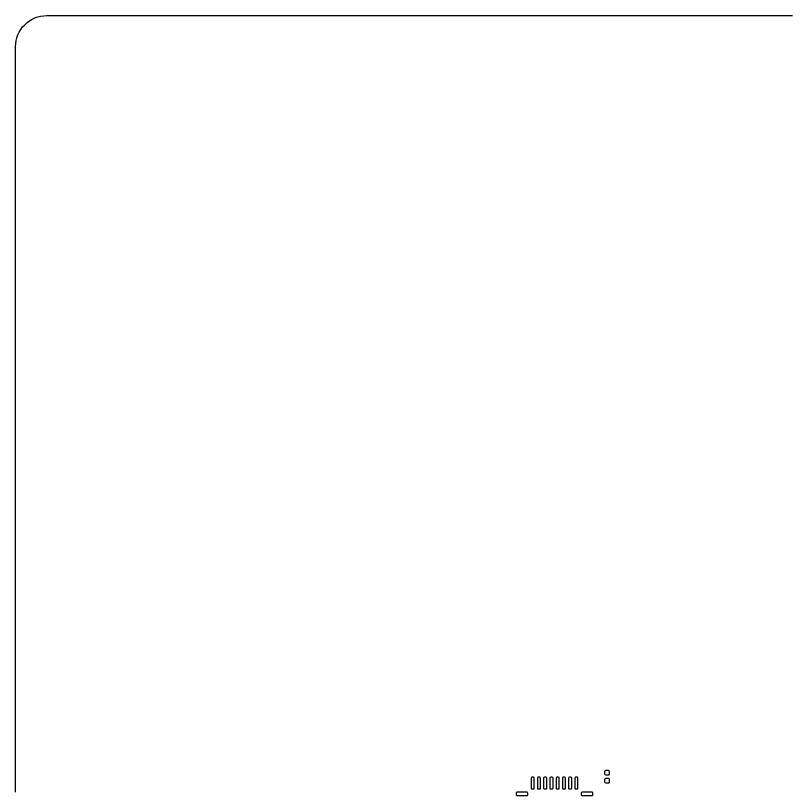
# Model space of a CAD drawing. Extents: x -100 to 100, y -100 to 100.
# Drawn here: x -100 to -0.2, y -0.2 to 100 of the extents above; entities that cross this region are included whole.
import ezdxf

# ---------------------------------------------------------------- set-up
doc = ezdxf.new("R2010")
doc.units = 0
doc.header["$MEASUREMENT"] = 0
doc.layers.get('0').update_dxf_attribs({"linetype": 'CONTINUOUS'})

msp = doc.modelspace()

# ---------------------------------------------------------------- linework, layer by layer
for points in [[(-99.999521, 96, -0.414214), (-95.999521, 99.99999), (-95.999521, 99.99999), (-0.24952, 99.99999)], [(-33.39, 2.039, 0.414034), (-33.489998, 2.139), (-33.489998, 2.139), (-33.689998, 2.139), (-33.689998, 2.139, 0.412328), (-33.79, 2.039), (-33.79, 2.039), (-33.79, 0.739), (-33.79, 0.739, 0.414388), (-33.689998, 0.639), (-33.689998, 0.639), (-33.489998, 0.639), (-33.489998, 0.639, 0.416114), (-33.39, 0.739), (-33.39, 0.739), (-33.39, 2.039)], [(-32.589998, 2.039, 0.414048), (-32.69, 2.139), (-32.69, 2.139), (-32.89, 2.139), (-32.89, 2.139, 0.412314), (-32.99, 2.039), (-32.99, 2.039), (-32.99, 0.739), (-32.99, 0.739, 0.414373), (-32.89, 0.639), (-32.89, 0.639), (-32.69, 0.639), (-32.69, 0.639, 0.416129), (-32.589998, 0.739), (-32.589998, 0.739), (-32.589998, 2.039)], [(-31.79, 2.039, 0.414034), (-31.89, 2.139), (-31.89, 2.139), (-32.09, 2.139), (-32.09, 2.139, 0.412328), (-32.189998, 2.039), (-32.189998, 2.039), (-32.189998, 0.739), (-32.189998, 0.739, 0.414388), (-32.09, 0.639), (-32.09, 0.639), (-31.89, 0.639), (-31.89, 0.639, 0.416114), (-31.79, 0.739), (-31.79, 0.739), (-31.79, 2.039)], [(-30.99, 2.039, 0.414055), (-31.09, 2.139), (-31.09, 2.139), (-31.289998, 2.139), (-31.289998, 2.139, 0.412314), (-31.39, 2.039), (-31.39, 2.039), (-31.39, 0.739), (-31.39, 0.739, 0.414373), (-31.289998, 0.639), (-31.289998, 0.639), (-31.09, 0.639), (-31.09, 0.639, 0.416136), (-30.99, 0.739), (-30.99, 0.739), (-30.99, 2.039)], [(-30.19, 2.039, 0.414062), (-30.29, 2.139), (-30.29, 2.139), (-30.49, 2.139), (-30.49, 2.139, 0.412306), (-30.59, 2.039), (-30.59, 2.039), (-30.59, 0.739), (-30.59, 0.739, 0.414366), (-30.49, 0.639), (-30.49, 0.639), (-30.29, 0.639), (-30.29, 0.639, 0.416143), (-30.19, 0.739), (-30.19, 0.739), (-30.19, 2.039)], [(-29.39, 2.039, 0.414048), (-29.49, 2.139), (-29.49, 2.139), (-29.69, 2.139), (-29.69, 2.139, 0.412314), (-29.79, 2.039), (-29.79, 2.039), (-29.79, 0.739), (-29.79, 0.739, 0.414373), (-29.69, 0.639), (-29.69, 0.639), (-29.49, 0.639), (-29.49, 0.639, 0.416129), (-29.39, 0.739), (-29.39, 0.739), (-29.39, 2.039)], [(-28.59, 2.039, 0.414055), (-28.69, 2.139), (-28.69, 2.139), (-28.89, 2.139), (-28.89, 2.139, 0.412306), (-28.99, 2.039), (-28.99, 2.039), (-28.99, 0.739), (-28.99, 0.739, 0.414366), (-28.89, 0.639), (-28.89, 0.639), (-28.69, 0.639), (-28.69, 0.639, 0.416136), (-28.59, 0.739), (-28.59, 0.739), (-28.59, 2.039)], [(-27.79, 2.039, 0.414055), (-27.89, 2.139), (-27.89, 2.139), (-28.09, 2.139), (-28.09, 2.139, 0.412306), (-28.19, 2.039), (-28.19, 2.039), (-28.19, 0.739), (-28.19, 0.739, 0.414366), (-28.09, 0.639), (-28.09, 0.639), (-27.89, 0.639), (-27.89, 0.639, 0.416136), (-27.79, 0.739), (-27.79, 0.739), (-27.79, 2.039)], [(-23.855, 2.993), (-24.225, 2.993), (-24.225, 2.993, 0.365046), (-24.358, 2.88), (-24.358, 2.88), (-24.359001, 2.858), (-24.359001, 2.858), (-24.36, 2.858), (-24.36, 2.858), (-24.36, 2.588), (-24.36, 2.588), (-24.359001, 2.588), (-24.359001, 2.588), (-24.359001, 2.587), (-24.359001, 2.587, 0.412234), (-24.225, 2.453), (-24.225, 2.453), (-23.855, 2.453), (-23.855, 2.453), (-23.854001, 2.452), (-23.854001, 2.452, 0.427347), (-23.72, 2.594), (-23.72, 2.594), (-23.72, 2.858), (-23.72, 2.858, 0.411844), (-23.854001, 2.992), (-23.854001, 2.992), (-23.855, 2.993)], [(-23.855, 1.973), (-24.225, 1.973), (-24.225, 1.973, 0.365047), (-24.358, 1.86), (-24.358, 1.86), (-24.359001, 1.838), (-24.359001, 1.838), (-24.36, 1.838), (-24.36, 1.838), (-24.36, 1.568), (-24.36, 1.568), (-24.359001, 1.568), (-24.359001, 1.568), (-24.359001, 1.567), (-24.359001, 1.567, 0.412233), (-24.225, 1.433), (-24.225, 1.433), (-23.855, 1.433), (-23.855, 1.433), (-23.854001, 1.432), (-23.854001, 1.432, 0.427345), (-23.72, 1.574), (-23.72, 1.574), (-23.72, 1.838), (-23.72, 1.838, 0.411845), (-23.854001, 1.972), (-23.854001, 1.972), (-23.855, 1.973)], [(-34.215, 0.113, 0.414046), (-34.315, 0.213), (-34.315, 0.213), (-35.615, 0.213), (-35.615, 0.213, 0.41234), (-35.715, 0.113), (-35.715, 0.113), (-35.715, -0.087), (-35.715, -0.087, 0.414375), (-35.615, -0.187), (-35.615, -0.187), (-34.315, -0.187), (-34.315, -0.187, 0.416101), (-34.215, -0.087), (-34.215, -0.087), (-34.215, 0.113)], [(-25.865, 0.113, 0.414068), (-25.965, 0.213), (-25.965, 0.213), (-27.265, 0.213), (-27.265, 0.213, 0.412319), (-27.365, 0.113), (-27.365, 0.113), (-27.365, -0.087), (-27.365, -0.087, 0.414353), (-27.265, -0.187), (-27.265, -0.187), (-25.965, -0.187), (-25.965, -0.187, 0.416123), (-25.865, -0.087), (-25.865, -0.087), (-25.865, 0.113)]]:
    msp.add_lwpolyline(points, format="xyb")
msp.add_lwpolyline([(-99.999521, 0.250004), (-99.999521, 96)])

doc.saveas('drawing.dxf')
